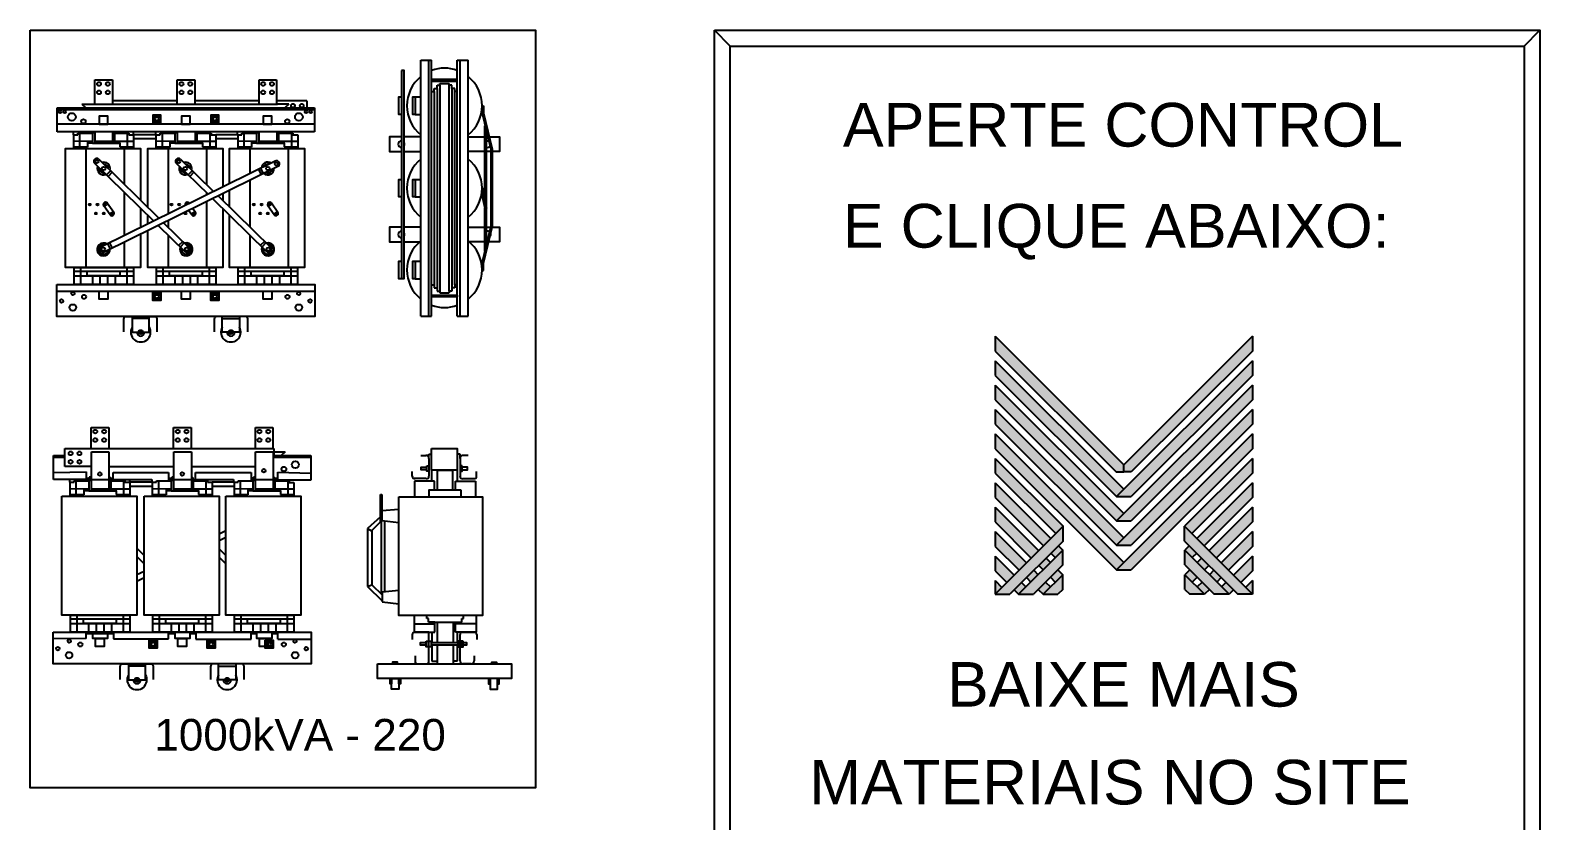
# Model space of a CAD drawing. Header units: millimetres. Extents: x 18098 to 54149, y 8095 to 18524.
# Drawn here: x 44150 to 54149, y 13290 to 18524 of the extents above; entities that cross this region are included whole.
import ezdxf

# ---------------------------------------------------------------- set-up
doc = ezdxf.new("R2010")
doc.units = ezdxf.units.MM
for name, color, linetype in [('BOBINA', 2, 'Continuous'), ('BUCHA DE PASSAGEM', 20, 'Continuous'), ('CULATRA', 1, 'Continuous'), ('DETALHE', 3, 'Continuous'), ('L1', 1, 'Continuous'), ('L2', 2, 'Continuous'), ('logo01', 10, 'Continuous'), ('logo02', 250, 'Continuous')]:
    doc.layers.add(name, color=color, linetype=linetype)
doc.styles.get("Standard").update_dxf_attribs({"font": 'arial.ttf'})

# ---------------------------------------------------------------- blocks, each defined once
blk = doc.blocks.new('MESH')
at = {"layer": 'logo01'}
h = blk.add_hatch(color=256, dxfattribs=at)
h.dxf.hatch_style = 1
h.paths.add_polyline_path([(30046, 14087), (30046, 13835), (32119, 11769), (32248, 11769), (32248, 11893)])
h.paths.add_polyline_path([(30046, 13670), (30046, 13418), (32121, 11349), (32248, 11475)])
h.paths.add_polyline_path([(30046, 13253), (30046, 13001), (32121, 10932), (32248, 11058)])
h.paths.add_polyline_path([(30046, 12835), (30046, 12583), (32121, 10515), (32248, 10641)])
h.paths.add_polyline_path([(30046, 12418), (30046, 12166), (32121, 10097), (32248, 10223)])
h.paths.add_polyline_path([(30046, 12001), (30046, 11749), (31084, 10714), (31211, 10840)])
h.paths.add_polyline_path([(30046, 11583), (30046, 11331), (30875, 10505), (31001, 10631)])
h.paths.add_polyline_path([(30046, 11166), (30046, 10914), (30666, 10296), (30792, 10422)])
h.paths.add_polyline_path([(30046, 10749), (30046, 10497), (30456, 10088), (30583, 10214)])
h.paths.add_polyline_path([(30046, 10331), (30046, 10079), (30247, 9879), (30373, 10005)])
h.paths.add_polyline_path([(30164, 9796), (30046, 9914), (30046, 9679)])
h.paths.add_polyline_path([(30574, 9805), (30500, 9879), (30373, 9753), (30448, 9679)])
h.paths.add_polyline_path([(30784, 10013), (30709, 10088), (30583, 9962), (30657, 9887)])
h.paths.add_polyline_path([(30993, 9805), (30910, 9887), (30784, 9761), (30867, 9679)])
h.paths.add_polyline_path([(30993, 10222), (30918, 10296), (30792, 10170), (30867, 10096)])
h.paths.add_polyline_path([(31119, 10096), (30993, 9970), (31076, 9887), (31202, 10013)])
h.paths.add_polyline_path([(31202, 10431), (31128, 10505), (31001, 10379), (31076, 10305)], flags=17)
h.paths.add_polyline_path([(33284, 10840), (33284, 10588), (34196, 9679), (34449, 9679)])
h.paths.add_polyline_path([(33293, 10431), (33293, 10179), (33794, 9679), (34047, 9679)])
h.paths.add_polyline_path([(33293, 10013), (33293, 9761), (33376, 9679), (33628, 9679)], flags=17)
at = {"layer": 'logo02'}
h = blk.add_hatch(color=256, dxfattribs=at)
h.dxf.hatch_style = 1
h.paths.add_polyline_path([(34449, 13835), (34449, 14087), (32248, 11893), (32248, 11769), (32376, 11769)])
h.paths.add_polyline_path([(34449, 13418), (34449, 13670), (32121, 11349), (32374, 11349)])
h.paths.add_polyline_path([(34449, 13001), (34449, 13253), (32121, 10932), (32374, 10932)])
h.paths.add_polyline_path([(34449, 12583), (34449, 12835), (32121, 10515), (32374, 10515)])
h.paths.add_polyline_path([(34449, 12166), (34449, 12418), (32121, 10097), (32374, 10097)])
h.paths.add_polyline_path([(34449, 11749), (34449, 12001), (33284, 10840), (33411, 10714)], flags=17)
h.paths.add_polyline_path([(34449, 11331), (34449, 11583), (33494, 10631), (33620, 10505)], flags=17)
h.paths.add_polyline_path([(34449, 10914), (34449, 11166), (33703, 10422), (33829, 10296)], flags=17)
h.paths.add_polyline_path([(34449, 10497), (34449, 10749), (33912, 10214), (34039, 10088)])
h.paths.add_polyline_path([(34449, 10331), (34122, 10005), (34248, 9879), (34449, 10079)])
h.paths.add_polyline_path([(33577, 10296), (33502, 10222), (33628, 10096), (33703, 10170)])
h.paths.add_polyline_path([(33367, 10505), (33293, 10431), (33419, 10305), (33494, 10379)], flags=17)
h.paths.add_polyline_path([(33376, 10096), (33293, 10013), (33419, 9887), (33502, 9970)])
h.paths.add_polyline_path([(33786, 10088), (33711, 10013), (33838, 9887), (33912, 9962)])
h.paths.add_polyline_path([(33585, 9887), (33502, 9805), (33628, 9679), (33711, 9761)])
h.paths.add_polyline_path([(33995, 9879), (33921, 9805), (34047, 9679), (34122, 9753)])
h.paths.add_polyline_path([(34449, 9914), (34331, 9796), (34449, 9679)])
h.paths.add_polyline_path([(31202, 10013), (30867, 9679), (31119, 9679), (31202, 9761)], flags=17)
h.paths.add_polyline_path([(31202, 10179), (31202, 10431), (30448, 9679), (30701, 9679)])
h.paths.add_polyline_path([(31211, 10588), (31211, 10840), (30046, 9679), (30299, 9679)])
at = {"layer": 'logo01'}
for p, q in [((30046, 14087), (30046, 13835)), ((30046, 14087), (32248, 11893)), ((30046, 13835), (32119, 11769)), ((30046, 13670), (30046, 13418)), ((30046, 13670), (32248, 11475)), ((30046, 13418), (32121, 11349)), ((30046, 13253), (30046, 13001)), ((30046, 13253), (32248, 11058)), ((30046, 13001), (32121, 10932)), ((30046, 12835), (30046, 12583)), ((30046, 12835), (32248, 10641)), ((30046, 12583), (32121, 10515)), ((30046, 12418), (30046, 12166)), ((30046, 12418), (32248, 10223)), ((30046, 12166), (32121, 10097)), ((30046, 12001), (30046, 11749)), ((30046, 12001), (31211, 10840)), ((30046, 11749), (31084, 10714)), ((32119, 11769), (32248, 11769)), ((30046, 11583), (30046, 11331)), ((30046, 11583), (31001, 10631)), ((30046, 11331), (30875, 10505)), ((30046, 11166), (30046, 10914)), ((30046, 11166), (30792, 10422)), ((30046, 10914), (30666, 10296)), ((30046, 10749), (30046, 10497)), ((30046, 10749), (30583, 10214)), ((33284, 10840), (34449, 9679)), ((33284, 10588), (33284, 10840)), ((33284, 10588), (34196, 9679)), ((30046, 10497), (30456, 10088)), ((30046, 10331), (30046, 10079)), ((30046, 10331), (30373, 10005)), ((31001, 10379), (31076, 10305)), ((31128, 10505), (31202, 10431)), ((33293, 10431), (34047, 9679)), ((33293, 10179), (33293, 10431)), ((30046, 10079), (30247, 9879)), ((30709, 10088), (30784, 10013)), ((30792, 10170), (30867, 10096)), ((30918, 10296), (30993, 10222)), ((31119, 10096), (31202, 10013)), ((33293, 10179), (33794, 9679)), ((30046, 9914), (30046, 9679)), ((30046, 9914), (30164, 9796)), ((30500, 9879), (30574, 9805)), ((30583, 9962), (30657, 9887)), ((30910, 9887), (30993, 9805)), ((30993, 9970), (31076, 9887)), ((33293, 10013), (33628, 9679)), ((33293, 9761), (33293, 10013)), ((30373, 9753), (30448, 9679)), ((30784, 9761), (30867, 9679)), ((33293, 9761), (33376, 9679)), ((33628, 9679), (33376, 9679)), ((34047, 9679), (33794, 9679)), ((34449, 9679), (34196, 9679))]:
    blk.add_line(p, q, dxfattribs=at)
at = {"layer": 'logo02'}
for p, q in [((34449, 14087), (32248, 11893)), ((34449, 14087), (34449, 13835)), ((34449, 13835), (32376, 11769)), ((34449, 13670), (32121, 11349)), ((34449, 13670), (34449, 13418)), ((34449, 13253), (32121, 10932)), ((34449, 13418), (32374, 11349)), ((34449, 13253), (34449, 13001)), ((34449, 13001), (32374, 10932)), ((34449, 12835), (32121, 10515)), ((34449, 12835), (34449, 12583)), ((34449, 12418), (32121, 10097)), ((34449, 12583), (32374, 10515)), ((34449, 12418), (34449, 12166)), ((34449, 12166), (32374, 10097)), ((32248, 11769), (32248, 11893)), ((34449, 12001), (33284, 10840)), ((34449, 12001), (34449, 11749)), ((32376, 11769), (32248, 11769)), ((34449, 11749), (33411, 10714)), ((34449, 11583), (33494, 10631)), ((34449, 11583), (34449, 11331)), ((32121, 11349), (32374, 11349)), ((34449, 11331), (33620, 10505)), ((34449, 11166), (33703, 10422)), ((34449, 11166), (34449, 10914)), ((32121, 10932), (32374, 10932)), ((34449, 10914), (33829, 10296)), ((31211, 10840), (30046, 9679)), ((31211, 10588), (30299, 9679)), ((31211, 10588), (31211, 10840)), ((34449, 10749), (33912, 10214)), ((34449, 10749), (34449, 10497)), ((31202, 10431), (30448, 9679)), ((31202, 10179), (31202, 10431)), ((32121, 10515), (32374, 10515)), ((33367, 10505), (33293, 10431)), ((33494, 10379), (33419, 10305)), ((34449, 10497), (34039, 10088)), ((34449, 10331), (34122, 10005)), ((34449, 10331), (34449, 10079)), ((31202, 10179), (30701, 9679)), ((32121, 10097), (32374, 10097)), ((33376, 10096), (33293, 10013)), ((33577, 10296), (33502, 10222)), ((33703, 10170), (33628, 10096)), ((33786, 10088), (33711, 10013)), ((34449, 10079), (34248, 9879)), ((31202, 10013), (30867, 9679)), ((31202, 9761), (31202, 10013)), ((33502, 9970), (33419, 9887)), ((33585, 9887), (33502, 9805)), ((33912, 9962), (33838, 9887)), ((33995, 9879), (33921, 9805)), ((34449, 9914), (34331, 9796)), ((34449, 9914), (34449, 9679)), ((30046, 9679), (30299, 9679)), ((30448, 9679), (30701, 9679)), ((30867, 9679), (31119, 9679)), ((31202, 9761), (31119, 9679)), ((33711, 9761), (33628, 9679)), ((34122, 9753), (34047, 9679))]:
    blk.add_line(p, q, dxfattribs=at)

msp = doc.modelspace()

# ---------------------------------------------------------------- linework, layer by layer
at = {"layer": 'BOBINA'}
for points in [[(44880.1, 17173.3), (44880.1, 16952.7), (44383.1, 16952.7), (44383.1, 17741), (44880.1, 17741), (44880.1, 17399.7)], [(44929.1, 17351.7), (44929.1, 17741), (45426.1, 17741), (45426.1, 17485.7)], [(45470.4, 17507.5), (45470.4, 17741), (45967.4, 17741), (45967.4, 16952.7), (45470.4, 16952.7), (45470.4, 17175.6)], [(45426.1, 17442.6), (45426.1, 17395.1)], [(45470.4, 17351.7), (45470.4, 17464.5)], [(44880.1, 17345.6), (44880.1, 17293.1)], [(45426.1, 17341.1), (45426.1, 17197.5)], [(44880.1, 17293.1), (44880.1, 17216.4)], [(44929.1, 17240.5), (44929.1, 17297.6)], [(45470.4, 17175.6), (45470.4, 17297.6)], [(45426.1, 17197.5), (45426.1, 16952.7), (44929.1, 16952.7), (44929.1, 17197.5)]]:
    msp.add_lwpolyline(points, dxfattribs=at)
for points in [[(44358.6, 15439.5), (44855.6, 15439.5), (44855.6, 14651.2), (44358.6, 14651.2)], [(44904.5, 15439.5), (45401.5, 15439.5), (45401.5, 14651.2), (44904.5, 14651.2)], [(45445.9, 15439.5), (45942.9, 15439.5), (45942.9, 14651.2), (45445.9, 14651.2)], [(46590.8, 15435.3), (47144.8, 15435.3), (47144.8, 14648.5), (46590.8, 14648.5)]]:
    msp.add_lwpolyline(points, close=True, dxfattribs=at)
at = {"layer": 'BUCHA DE PASSAGEM'}
for p, q in [((48786.9, 18419), (48682.3, 18523.6)), ((54044.5, 18419), (54149.1, 18523.6))]:
    msp.add_line(p, q, dxfattribs=at)
for points in [[(48682.3, 18523.6), (54149.1, 18523.6), (54149.1, 8095.3), (48682.3, 8095.3)], [(48786.9, 18419), (54044.5, 18419), (54044.5, 8199.9), (48786.9, 8199.9)]]:
    msp.add_lwpolyline(points, close=True, dxfattribs=at)
at = {"layer": 'CULATRA'}
for p, q in [((44327.7, 17850.7), (44327.7, 18010.1)), ((44327.7, 18010.1), (46032.9, 18010.1)), ((44492.7, 18033.5), (44519.1, 18010.1)), ((45124.2, 18055.3), (44694.3, 18055.3)), ((45665.6, 18055.3), (45240.2, 18055.3)), ((45981.4, 18055.3), (45781.6, 18055.3)), ((45862.4, 18033.5), (45787.7, 18033.5)), ((45862.4, 18033.5), (45836, 18010.1)), ((45981.4, 18055.3), (45981.4, 18010.1)), ((46032.9, 18010.1), (46032.9, 17850.7)), ((44327.7, 17998.5), (46032.9, 17998.5)), ((46032.9, 17900.7), (44327.7, 17900.7)), ((46032.9, 17850.7), (44327.7, 17850.7)), ((44434.2, 17850.7), (44434.2, 17832)), ((44434.2, 17832), (44439.1, 17832)), ((44515.7, 17850.7), (44515.7, 17842.2)), ((44523.9, 17850.7), (44523.9, 17842.2)), ((44565.5, 17850.7), (44565.5, 17846.4)), ((44565.5, 17846.4), (44579.9, 17846.4)), ((44707.6, 17845.7), (44695.7, 17845.7)), ((44707.6, 17850.7), (44707.6, 17845.7)), ((44834.1, 17832), (44834.1, 17851.9)), ((44980.1, 17832), (44834.1, 17832)), ((44834.1, 17807.5), (44985.1, 17807.5)), ((44980.1, 17850.7), (44980.1, 17832)), ((44980.1, 17832), (44985.1, 17832)), ((45091.2, 17850.7), (45091.2, 17849.6)), ((45091.2, 17849.6), (45111.5, 17849.6)), ((45111.5, 17850.7), (45111.5, 17846.4)), ((45111.5, 17846.4), (45125.8, 17846.4)), ((45250.7, 17845.2), (45241.7, 17845.2)), ((45250.7, 17850.7), (45250.7, 17845.2)), ((45521.5, 17832), (45380, 17832)), ((45380, 17806.3), (45526.4, 17806.3)), ((45521.5, 17851.9), (45521.5, 17832)), ((45521.5, 17832), (45526.4, 17832)), ((45636.8, 17850.7), (45636.8, 17848.9)), ((45636.8, 17848.9), (45652.9, 17848.9)), ((45652.9, 17850.7), (45652.9, 17846.4)), ((45652.9, 17846.4), (45667.2, 17846.4)), ((45795.3, 17846.8), (45783.1, 17846.8)), ((45795.3, 17850.7), (45795.3, 17846.8)), ((45813.8, 17847), (45813.8, 17850.7)), ((44517.7, 17741), (44517.7, 16952.7)), ((44771.7, 17741), (44771.7, 17505.8)), ((45063.6, 17741), (45063.6, 17376.2)), ((45317.6, 17741), (45317.6, 17501.3)), ((45605, 17741), (45605, 17573.9)), ((45859, 17741), (45859, 16952.7)), ((44573.7, 17645.7), (44967.8, 17259.7)), ((44604.3, 17669.8), (45004.5, 17277.8)), ((45773.1, 17656.8), (44622, 17089.1)), ((45794.6, 17624.4), (44639.9, 17054.9)), ((45115.1, 17645.7), (45327.9, 17437.2)), ((45145.6, 17669.8), (45364.6, 17455.3)), ((45662.1, 17601.9), (45679.2, 17567.3)), ((45675.2, 17608.5), (45692.3, 17573.9)), ((44682.2, 17593.4), (44655.2, 17565.9)), ((44692.8, 17583.1), (44665.7, 17555.6)), ((45223.6, 17593.4), (45196.6, 17565.9)), ((45234.1, 17583.1), (45207.1, 17555.6)), ((45605, 17530.9), (45605, 17219.9)), ((44771.7, 17451.8), (44771.7, 17186.9)), ((45317.6, 17447.3), (45317.6, 17432.2)), ((45357.1, 17408.6), (45715.3, 17057.8)), ((45393.8, 17426.7), (45742.9, 17084.8)), ((44678.7, 17301), (44636.5, 17360.4)), ((44659.9, 17379.8), (44702.8, 17319.6)), ((45063.6, 17376.2), (45063.6, 17306.9)), ((45220, 17301), (45199, 17330.6)), ((45201.3, 17379.8), (45203.9, 17376.1)), ((45226.6, 17344.2), (45244.1, 17319.6)), ((45317.6, 17389.1), (45317.6, 17191.5)), ((45766, 17301), (45723.8, 17360.4)), ((45747.2, 17379.8), (45790.1, 17319.6)), ((44997.1, 17231), (45173.9, 17057.8)), ((45033.8, 17249.1), (45201.5, 17084.8)), ((45037.5, 17251), (45037.5, 17245.5)), ((45063.6, 17263.9), (45063.6, 17219.9)), ((44661.6, 17108.8), (44678.8, 17074.2)), ((44674.4, 17115.2), (44691.6, 17080.7)), ((44771.7, 17186.9), (44771.7, 17162.9)), ((44771.7, 17119.9), (44771.7, 16952.7)), ((45063.6, 17165.8), (45063.6, 16952.7)), ((45159.7, 17125.8), (45132.7, 17098.2)), ((45169.9, 17115.8), (45142.9, 17088.2)), ((45317.6, 17191.5), (45317.6, 16952.7)), ((45605, 17165.8), (45605, 17109.2)), ((45605, 17109.2), (45605, 16952.7)), ((45701, 17125.8), (45674, 17098.2)), ((45711.3, 17115.8), (45684.3, 17088.2)), ((44326, 16796), (46034.8, 16796)), ((44824.8, 16629.4), (44824.8, 16525.1)), ((44938.6, 16615.2), (44824.8, 16615.2)), ((44938.6, 16525.1), (44938.6, 16629.4)), ((45422.2, 16525.1), (45422.2, 16629.4)), ((45422.2, 16615.2), (45536, 16615.2)), ((45536, 16629.4), (45536, 16525.1)), ((44824.8, 16525.1), (44938.6, 16525.1)), ((45536, 16525.1), (45422.2, 16525.1)), ((44303.2, 15549.1), (44303.2, 15708.5)), ((44303.2, 15708.5), (44379.4, 15708.5)), ((45758.5, 15708.5), (46008.4, 15708.5)), ((45763.2, 15753.7), (45763.2, 15708.5)), ((45763.2, 15732), (45837.9, 15732)), ((45837.9, 15732), (45811.5, 15708.5)), ((46008.4, 15708.5), (46008.4, 15545.5)), ((44303.2, 15696.9), (44379.4, 15696.9)), ((44303.2, 15595.4), (44520.2, 15599.2)), ((44520.2, 15599.2), (44520.2, 15549.1)), ((44671.2, 15635.8), (45101.3, 15635.8)), ((45217.2, 15635.8), (45642.7, 15635.8)), ((45758.5, 15696.9), (46008.4, 15696.9)), ((44541, 15549.1), (44303.2, 15549.1)), ((44409.7, 15549.1), (44409.7, 15530.5)), ((44409.7, 15530.5), (44414.6, 15530.5)), ((44491.2, 15549.1), (44491.2, 15540.7)), ((44499.4, 15549.1), (44499.4, 15540.7)), ((44520.2, 15557.5), (44541, 15557.5)), ((44555.3, 15563.7), (44541, 15563.7)), ((44541, 15563.7), (44541, 15544.8)), ((44541, 15544.8), (44555.3, 15544.8)), ((44671.2, 15562.1), (44683.1, 15562.1)), ((44683.1, 15544.2), (44671.2, 15544.2)), ((44683.1, 15562.1), (44683.1, 15544.2)), ((44683.1, 15550.3), (44955.6, 15550.3)), ((44699.3, 15550.3), (44699.3, 15595.5)), ((44699.3, 15595.5), (45066.6, 15595.5)), ((44809.6, 15530.5), (44809.6, 15550.3)), ((44955.6, 15530.5), (44809.6, 15530.5)), ((44809.6, 15506), (44960.6, 15506)), ((44955.6, 15550.3), (44955.6, 15530.5)), ((44955.6, 15530.5), (44960.6, 15530.5)), ((45066.6, 15595.5), (45066.6, 15548)), ((45066.6, 15557.4), (45087, 15557.4)), ((45066.6, 15548), (45087, 15548)), ((45101.3, 15563.7), (45087, 15563.7)), ((45087, 15563.7), (45087, 15544.8)), ((45087, 15544.8), (45101.3, 15544.8)), ((45217.2, 15561.4), (45226.2, 15561.4)), ((45226.2, 15543.7), (45217.2, 15543.7)), ((45226.2, 15561.4), (45226.2, 15543.7)), ((45226.2, 15550.3), (45497, 15550.3)), ((45245.5, 15550.3), (45245.5, 15595.1)), ((45245.5, 15595.1), (45612.3, 15595.1)), ((45497, 15530.5), (45355.5, 15530.5)), ((45355.5, 15504.8), (45501.9, 15504.8)), ((45497, 15550.3), (45497, 15530.5)), ((45497, 15530.5), (45501.9, 15530.5)), ((45612.3, 15595.1), (45612.3, 15547.3)), ((45628.4, 15558.1), (45612.3, 15558.1)), ((45612.3, 15547.3), (45628.4, 15547.3)), ((45642.7, 15563.7), (45628.4, 15563.7)), ((45628.4, 15563.7), (45628.4, 15544.8)), ((45628.4, 15544.8), (45642.7, 15544.8)), ((45758.5, 15563.2), (45770.8, 15563.2)), ((45770.8, 15545.2), (45758.5, 15545.2)), ((45770.8, 15563.2), (45770.8, 15545.2)), ((45770.8, 15557.6), (45789.3, 15557.6)), ((46008.4, 15545.5), (45771.8, 15545.5)), ((45789.3, 15545.5), (45789.3, 15597)), ((45789.3, 15597), (46008.4, 15591.7)), ((46693.7, 14648.5), (46693.7, 14537.6)), ((46777.9, 14629), (46777.9, 14648.5)), ((46788.8, 14629), (46777.9, 14629)), ((46788.8, 14605.8), (46788.8, 14629)), ((46829, 14605.8), (46788.8, 14605.8)), ((46829, 14537.6), (46829, 14605.8)), ((46829, 14605.8), (46967.9, 14605.8)), ((46845, 14605.8), (46845, 14470.3)), ((46951.6, 14605.8), (46951.6, 14470.3)), ((46967.9, 14537.6), (46967.9, 14605.8)), ((46967.9, 14605.8), (47008.1, 14605.8)), ((47008.1, 14605.8), (47008.1, 14629)), ((47008.1, 14629), (47019, 14629)), ((47019, 14629), (47019, 14648.5)), ((47103.2, 14648.5), (47103.2, 14537.6)), ((44521.1, 14496.4), (44521.1, 14539.2)), ((44521.1, 14529.6), (44563.6, 14529.6)), ((44563.6, 14529.6), (44701.1, 14529.6)), ((44701.1, 14529.6), (44701.1, 14539.2)), ((44701.1, 14529.6), (44701.1, 14495.1)), ((45065.6, 14495.1), (45065.6, 14539.2)), ((45065.6, 14530), (45109.6, 14530)), ((45207.8, 14530.5), (45247.2, 14530.5)), ((45247.2, 14539.2), (45247.2, 14491.2)), ((45613, 14491.2), (45613, 14539.2)), ((45613, 14529.8), (45650.9, 14529.8)), ((45749.2, 14530.8), (45789.6, 14530.8)), ((45789.6, 14493.2), (45789.6, 14539.2)), ((46693.7, 14593), (46829, 14593)), ((46809.5, 14537.6), (46809.5, 14470.3)), ((47103.2, 14593), (46967.9, 14593)), ((46980.8, 14470.3), (46980.8, 14537.6)), ((44521.1, 14496.4), (44301.5, 14494.4)), ((44701.1, 14495.1), (45065.6, 14495.1)), ((45247.2, 14491.2), (45613, 14491.2)), ((45789.6, 14493.2), (46010.3, 14493.2)), ((46809.5, 14452.4), (46809.5, 14346.7)), ((46845, 14452.4), (46845, 14328.3)), ((46951.6, 14452.4), (46951.6, 14328.3)), ((46980.8, 14349.6), (46980.8, 14452.4)), ((44800.2, 14327.8), (44800.2, 14223.6)), ((44914.1, 14313.6), (44800.2, 14313.6)), ((44914.1, 14223.6), (44914.1, 14327.8)), ((45397.7, 14223.6), (45397.7, 14327.8)), ((45397.7, 14313.6), (45511.5, 14313.6)), ((45511.5, 14327.8), (45511.5, 14223.6)), ((46809.5, 14346.7), (46845, 14346.7)), ((46951.6, 14349.6), (46980.8, 14349.6)), ((44800.2, 14223.6), (44914.1, 14223.6)), ((45511.5, 14223.6), (45397.7, 14223.6))]:
    msp.add_line(p, q, dxfattribs=at)
for points in [[(44962.4, 17910.5), (45014.9, 17910.5), (45014.9, 17961.8), (44962.4, 17961.8)], [(45346.8, 17910.5), (45399.2, 17910.5), (45399.2, 17961.8), (45346.8, 17961.8)], [(44326, 16840.7), (46034.8, 16840.7), (46034.8, 16629.4), (44326, 16629.4)], [(44962.4, 16786.2), (45014.9, 16786.2), (45014.9, 16734.9), (44962.4, 16734.9)], [(45346.8, 16786.2), (45399.2, 16786.2), (45399.2, 16734.9), (45346.8, 16734.9)], [(44301.5, 14539.2), (46010.3, 14539.2), (46010.3, 14327.8), (44301.5, 14327.8)], [(44937.9, 14484.6), (44990.4, 14484.6), (44990.4, 14433.4), (44937.9, 14433.4)], [(45322.2, 14484.6), (45374.7, 14484.6), (45374.7, 14433.4), (45322.2, 14433.4)], [(45706.4, 14484.6), (45758.9, 14484.6), (45758.9, 14433.4), (45706.4, 14433.4)], [(46450, 14328.3), (47338.4, 14328.3), (47338.4, 14231.4), (46450, 14231.4)], [(46549.4, 14328.3), (46581.7, 14328.3), (46581.7, 14340.4), (46549.4, 14340.4)], [(47239, 14328.3), (47206.7, 14328.3), (47206.7, 14340.4), (47239, 14340.4)], [(46533.3, 14231.4), (46543.3, 14231.4), (46543.3, 14195.8), (46533.3, 14195.8)], [(46543.3, 14231.4), (46592.3, 14231.4), (46592.3, 14160.3), (46543.3, 14160.3)], [(46592.3, 14231.4), (46602.3, 14231.4), (46602.3, 14195.8), (46592.3, 14195.8)], [(47196, 14231.4), (47186, 14231.4), (47186, 14195.8), (47196, 14195.8)], [(47245.1, 14231.4), (47196, 14231.4), (47196, 14160.3), (47245.1, 14160.3)], [(47255.1, 14231.4), (47245.1, 14231.4), (47245.1, 14195.8), (47255.1, 14195.8)]]:
    msp.add_lwpolyline(points, close=True, dxfattribs=at)
for points in [[(46608.2, 17817.3), (46530.4, 17817.3), (46530.4, 17720.4), (46608.2, 17720.4)], [(46737.1, 17817.3), (46626.7, 17817.3)], [(47050.7, 17817.3), (47161.8, 17817.3)], [(47172.2, 17817.3), (47180.2, 17817.3)], [(47190.6, 17817.3), (47257.4, 17817.3), (47257.4, 17720.4), (47210.3, 17720.4)], [(46626.7, 17720.4), (46737.1, 17720.4)], [(47161.8, 17720.4), (47050.7, 17720.4)], [(47199.9, 17720.4), (47172.2, 17720.4)], [(46608.2, 17219.8), (46530.4, 17219.8), (46530.4, 17123), (46608.2, 17123)], [(46737.1, 17219.8), (46626.7, 17219.8)], [(47050.7, 17219.8), (47161.8, 17219.8)], [(47172.2, 17219.8), (47199.9, 17219.8)], [(47210.3, 17219.8), (47257.4, 17219.8), (47257.4, 17123), (47172.2, 17123)], [(46626.7, 17123), (46737.1, 17123)], [(47161.8, 17123), (47050.7, 17123)]]:
    msp.add_lwpolyline(points, dxfattribs=at)
for centre, radius in [((44347.2, 17983), 8.32), ((44378.5, 17983), 8.32), ((44425.7, 17949.7), 25.7), ((44502.7, 17919.9), 14.4), ((44988.7, 17936.2), 21.2), ((44988.7, 17936.2), 12.3), ((45373, 17936.2), 21.2), ((45373, 17936.2), 12.3), ((45852.4, 17919.9), 14.4), ((45929.5, 17949.7), 25.7), ((45976.6, 17983), 8.32), ((46007.9, 17983), 8.32), ((44592.1, 17654.3), 10.4), ((44636.2, 17608), 11.6), ((45133.4, 17654.3), 10.4), ((45177.6, 17608), 11.6), ((45723.5, 17608), 11.6), ((45779.9, 17638.3), 10.4), ((44544, 17369.2), 5.97), ((44585.4, 17310.8), 5.97), ((44595.3, 17369.2), 5.97), ((44636.7, 17310.8), 5.97), ((44648.9, 17369.2), 5.97), ((44690.3, 17310.8), 5.97), ((45085.3, 17369.2), 5.97), ((45136.7, 17369.2), 5.97), ((45178.1, 17310.8), 5.97), ((45231.7, 17310.8), 5.97), ((45631.3, 17369.2), 5.97), ((45672.7, 17310.8), 5.97), ((45682.6, 17369.2), 5.97), ((45724, 17310.8), 5.97), ((45736.3, 17369.2), 5.97), ((45777.7, 17310.8), 5.97), ((44633.5, 17074), 12), ((45186, 17074), 12), ((45727.3, 17074), 12), ((44357.6, 16730.9), 11.4), ((44431.6, 16687.2), 21.6), ((44432.7, 16781), 10.8), ((44506.6, 16758.8), 13.6), ((44988.7, 16760.5), 21.2), ((44988.7, 16760.5), 12.3), ((45373, 16760.5), 21.2), ((45373, 16760.5), 12.3), ((45854.2, 16758.8), 13.6), ((45929.2, 16687.2), 21.6), ((45928.1, 16781), 10.8), ((46003.2, 16730.9), 11.4), ((44881.7, 16525.1), 13.5), ((45479.1, 16525.1), 13.5), ((45696.9, 15607.3), 11.5), ((45830.5, 15618.1), 15.8), ((45906.1, 15647.7), 23.2), ((44611.1, 15585.6), 11.5), ((45157, 15585.6), 11.5), ((44333.1, 14429.4), 11.4), ((44407, 14385.6), 21.6), ((44408.2, 14479.4), 10.8), ((44482.1, 14457.2), 13.6), ((44964.1, 14459), 21.2), ((44964.1, 14459), 12.3), ((45348.5, 14459), 21.2), ((45348.5, 14459), 12.3), ((45732.6, 14459), 21.2), ((45732.6, 14459), 12.3), ((45829.6, 14457.2), 13.6), ((45904.7, 14385.6), 21.6), ((45903.6, 14479.4), 10.8), ((45978.6, 14429.4), 11.4), ((44857.2, 14223.6), 13.5), ((45454.6, 14223.6), 13.5)]:
    msp.add_circle(centre, radius, dxfattribs=at)
for centre, radius, start, end in [((44590.8, 17655.5), 19.7, 46.64199, 210.02395), ((44636.2, 17608), 42.2, 159.0021, 292.18679), ((44636.2, 17608), 42.2, 159.0021, 292.18679), ((44636.2, 17608), 29.1, 170.7808, 280.40809), ((44636.2, 17608), 42.2, 346.77216, 104.41673), ((44636.2, 17608), 42.2, 346.77216, 104.41673), ((44636.2, 17608), 29.1, 4.26383, 86.92506), ((45132.1, 17655.5), 19.7, 46.64199, 210.02395), ((45177.6, 17608), 42.2, 159.0021, 292.18679), ((45177.6, 17608), 42.2, 159.0021, 292.18679), ((45177.6, 17608), 29.1, 170.7808, 280.40809), ((45177.6, 17608), 42.2, 346.77216, 104.41673), ((45177.6, 17608), 42.2, 346.77216, 104.41673), ((45177.6, 17608), 29.1, 4.26383, 86.92506), ((45723.5, 17608), 42.2, 57.47466, 175.11923), ((45723.5, 17608), 42.2, 57.47466, 175.11923), ((45723.5, 17608), 42.2, 229.70461, 2.88929), ((45723.5, 17608), 42.2, 229.70461, 2.88929), ((45723.5, 17608), 29.1, 74.96634, 157.62756), ((45723.5, 17608), 29.1, 241.48331, 351.11059), ((45781.5, 17639), 19.7, 311.86744, 115.2494), ((44648.9, 17369.2), 15.2, 26.90945, 215.33872), ((44690.3, 17310.8), 15.2, 210.637, 35.4323), ((45190.3, 17369.2), 15.2, 26.90945, 205.77425), ((45190.3, 17369.2), 5.97, 27.47741, 205.02945), ((45231.7, 17310.8), 15.2, 210.637, 35.4323), ((45736.3, 17369.2), 15.2, 26.90945, 215.33872), ((45777.7, 17310.8), 15.2, 210.637, 35.4323), ((44635.7, 17071.9), 42.5, 56.85417, 2.7277), ((44635.7, 17071.9), 31.7, 69.11097, 353.8189), ((45183.2, 17072.7), 42.5, 159.36032, 105.23386), ((45183.2, 17072.7), 31.7, 168.26912, 92.97705), ((45724.6, 17072.7), 42.5, 159.36032, 105.23386), ((45724.6, 17072.7), 31.7, 168.26912, 92.97705), ((44633.1, 17073.1), 19.5, 124.87102, 290.46442), ((45186, 17073.1), 19.5, 231.6236, 37.217), ((45727.4, 17073.1), 19.5, 231.6236, 37.217), ((44881.7, 16525.1), 65.6, 150.14348, 29.85652), ((44881.7, 16525.1), 25.9, 180, 0), ((45479.1, 16525.1), 65.6, 150.14348, 29.85652), ((45479.1, 16525.1), 25.9, 180, 0), ((44857.2, 14223.6), 65.6, 150.14348, 29.85652), ((44857.2, 14223.6), 25.9, 180, 0), ((45454.6, 14223.6), 65.6, 150.14348, 29.85652), ((45454.6, 14223.6), 25.9, 180, 0)]:
    msp.add_arc(centre, radius, start, end, dxfattribs=at)
at = {"layer": 'DETALHE'}
for p, q in [((44769.9, 16526), (44769.9, 16615.3)), ((44781.5, 16629.4), (44978.7, 16629.4)), ((44990.3, 16526), (44990.3, 16615.3)), ((45370.5, 16526), (45370.5, 16615.3)), ((45579.3, 16629.4), (45382.1, 16629.4)), ((45590.9, 16526), (45590.9, 16615.3)), ((46737.1, 15708.7), (46772.6, 15708.7)), ((47050.7, 15708.7), (47015.2, 15708.7)), ((46680.9, 15570.3), (46680.9, 15601.6)), ((46791.1, 15689), (46791.1, 15570.3)), ((46996.7, 15689), (46996.7, 15570.3)), ((47106.9, 15570.3), (47106.9, 15601.6)), ((46773.4, 15554.8), (46693.7, 15554.8)), ((47014.5, 15554.8), (47094.2, 15554.8)), ((46680.9, 14522), (46680.9, 14490.7)), ((46693.7, 14537.6), (46829, 14537.6)), ((46791.1, 14537.6), (46693.7, 14537.6)), ((46791.1, 14347.9), (46791.1, 14522)), ((47103.2, 14537.6), (46967.9, 14537.6)), ((47094.7, 14537.6), (46967.9, 14537.6)), ((46997.2, 14537.6), (47094.7, 14537.6)), ((46997.2, 14347.9), (46997.2, 14522)), ((47107.5, 14522), (47107.5, 14490.7)), ((44745.4, 14224.5), (44745.4, 14313.8)), ((44756.9, 14327.8), (44954.2, 14327.8)), ((44965.7, 14224.5), (44965.7, 14313.8)), ((45346, 14224.5), (45346, 14313.8)), ((45554.8, 14327.8), (45357.6, 14327.8)), ((45566.4, 14224.5), (45566.4, 14313.8)), ((46698.7, 14382.6), (46698.7, 14347.9)), ((46717.3, 14328.3), (46772.6, 14328.3)), ((47071.1, 14328.3), (47015.8, 14328.3)), ((47089.6, 14382.6), (47089.6, 14347.9))]:
    msp.add_line(p, q, dxfattribs=at)
for centre, radius, start, end in [((44784.2, 16615.3), 14.3, 101.20704, 180), ((44975.9, 16615.3), 14.3, 0, 78.79296), ((45384.9, 16615.3), 14.3, 101.20704, 180), ((45576.6, 16615.3), 14.3, 0, 78.79296), ((46771.5, 15689), 19.7, 0, 93.31255), ((47016.4, 15689), 19.7, 86.68745, 180), ((46696.6, 15570.3), 15.7, 180, 277.57622), ((46773.4, 15572.6), 17.9, 269.83645, 352.58733), ((47014.4, 15572.6), 17.9, 187.41267, 270.16355), ((47091.2, 15570.3), 15.7, 262.42378, 0), ((46696.6, 14522), 15.7, 82.42378, 180), ((46775.4, 14522), 15.7, 0, 97.57622), ((47012.9, 14522), 15.7, 82.42378, 180), ((47091.7, 14522), 15.7, 0, 97.57622), ((44759.7, 14313.8), 14.3, 101.20704, 180), ((44951.4, 14313.8), 14.3, 0, 78.79296), ((45360.3, 14313.8), 14.3, 101.20704, 180), ((45552, 14313.8), 14.3, 0, 78.79296), ((46718.4, 14347.9), 19.7, 180, 273.31255), ((46771.5, 14347.9), 19.7, 266.68745, 0), ((47016.9, 14347.9), 19.7, 180, 273.31255), ((47070, 14347.9), 19.7, 266.68745, 0)]:
    msp.add_arc(centre, radius, start, end, dxfattribs=at)
at = {"layer": 'L1'}
for p, q in [((46737.1, 16630.4), (46737.1, 18325.1)), ((46737.1, 18325.1), (46808.9, 18325.1)), ((46791.1, 16630.4), (46791.1, 18325.1)), ((46808.9, 16630.4), (46808.9, 18325.1)), ((46978.9, 16630.4), (46978.9, 18325.1)), ((46978.9, 18325.1), (47050.7, 18325.1)), ((46996.7, 16630.4), (46996.7, 18325.1)), ((47050.7, 16630.4), (47050.7, 18325.1)), ((44578.2, 18033.5), (44578.2, 18194.5)), ((44578.2, 18194.5), (44694.3, 18194.5)), ((44694.3, 18194.5), (44694.3, 18033.5)), ((45124.2, 18033.5), (45124.2, 18194.5)), ((45124.2, 18194.5), (45240.2, 18194.5)), ((45240.2, 18194.5), (45240.2, 18033.5)), ((45665.6, 18033.5), (45665.6, 18194.5)), ((45665.6, 18194.5), (45781.6, 18194.5)), ((45781.6, 18194.5), (45781.6, 18033.5)), ((46808.6, 18117.9), (46826.1, 18117.9)), ((46826.1, 18117.9), (46826.1, 18138.3)), ((46826.1, 18138.3), (46844.4, 18138.3)), ((46826.1, 18117.9), (46826.1, 16837.6)), ((46844.4, 18138.3), (46844.4, 18158.7)), ((46844.4, 18158.7), (46862.7, 18158.7)), ((46844.4, 18138.3), (46844.4, 16817.2)), ((46862.7, 18158.7), (46862.7, 18171.5)), ((46862.7, 18171.5), (46925.2, 18171.5)), ((46862.7, 18158.7), (46862.7, 16796.9)), ((46925.2, 18158.7), (46925.2, 18171.5)), ((46943.4, 18158.7), (46925.2, 18158.7)), ((46925.2, 16796.9), (46925.2, 18158.7)), ((46943.4, 18138.3), (46943.4, 18158.7)), ((46961.7, 18138.3), (46943.4, 18138.3)), ((46943.4, 18138.3), (46943.4, 16817.2)), ((46961.7, 18117.9), (46961.7, 18138.3)), ((46979.2, 18117.9), (46961.7, 18117.9)), ((46961.7, 16837.6), (46961.7, 18117.9)), ((44492.7, 18033.5), (45787.7, 18033.5)), ((46700.7, 18081.7), (46737.1, 18081.7)), ((47142.4, 18023.7), (47142.4, 17973.7)), ((47142.4, 18023.7), (47152.8, 18023.7)), ((47152.8, 18023.7), (47152.8, 17973.7)), ((46700.7, 17965.8), (46737.1, 17965.8)), ((47142.4, 17973.7), (47199.9, 17735.9)), ((47152.8, 17973.7), (47142.4, 17973.7)), ((47152.8, 17973.7), (47210.3, 17735.6)), ((44439.1, 17741), (44439.1, 17832)), ((44439.1, 17832), (44464.6, 17832)), ((44464.6, 17832), (44464.6, 17842.2)), ((44464.6, 17842.2), (44561.9, 17842.2)), ((44464.6, 17832), (44464.6, 17832)), ((44477.3, 17842.2), (44477.3, 17741)), ((44561.9, 17842.2), (44561.9, 17832)), ((44561.9, 17832), (44561.9, 17775.9)), ((44579.9, 17775.9), (44579.9, 17850.7)), ((44695.7, 17850.7), (44695.7, 17775.9)), ((44709.6, 17775.9), (44709.6, 17842.8)), ((44709.6, 17842.8), (44802.2, 17842.8)), ((44792.7, 17842.8), (44792.7, 17741)), ((44802.2, 17842.8), (44802.2, 17832)), ((44802.2, 17832), (44834.1, 17832)), ((44834.1, 17832), (44834.1, 17741)), ((44985.1, 17741), (44985.1, 17832)), ((44985.1, 17832), (45010.6, 17832)), ((45010.6, 17832), (45010.6, 17842.2)), ((45010.6, 17842.2), (45107.9, 17842.2)), ((45010.6, 17832), (45010.6, 17832)), ((45023.3, 17842.2), (45023.3, 17741)), ((45107.9, 17842.2), (45107.9, 17832)), ((45107.9, 17832), (45107.9, 17775.9)), ((45125.8, 17775.9), (45125.8, 17850.7)), ((45241.7, 17850.7), (45241.7, 17775.9)), ((45255.6, 17772.1), (45255.6, 17842.8)), ((45255.6, 17842.8), (45348.1, 17842.8)), ((45338.7, 17842.8), (45338.7, 17741)), ((45348.1, 17842.8), (45348.1, 17832)), ((45348.1, 17832), (45380, 17832)), ((45380, 17832), (45380, 17741)), ((45526.4, 17741), (45526.4, 17832)), ((45526.4, 17832), (45551.9, 17832)), ((45551.9, 17832), (45551.9, 17842.2)), ((45551.9, 17842.2), (45649.3, 17842.2)), ((45551.9, 17832), (45551.9, 17832)), ((45564.6, 17842.2), (45564.6, 17741)), ((45649.3, 17842.2), (45649.3, 17832)), ((45649.3, 17832), (45649.3, 17775.9)), ((45667.2, 17775.9), (45667.2, 17850.7)), ((45783.1, 17850.7), (45783.1, 17775.9)), ((45796.9, 17772.1), (45796.9, 17842.8)), ((45796.9, 17842.8), (45889.5, 17842.8)), ((45880, 17842.8), (45880, 17741)), ((45889.5, 17842.8), (45889.5, 17831)), ((45889.5, 17831), (45921.4, 17831)), ((45921.4, 17831), (45921.4, 17741)), ((47161.8, 17388.3), (47161.8, 17891.5)), ((47172.2, 17345.2), (47172.2, 17850.3)), ((44439.1, 17788.9), (44561.9, 17790.9)), ((44528.9, 17749.1), (44439.1, 17749.1)), ((44517.7, 17749.1), (44517.7, 17741)), ((44528.9, 17790.3), (44528.9, 17749.1)), ((44561.9, 17775.9), (44528.9, 17775.9)), ((44561.9, 17775.9), (44744, 17775.9)), ((44579.9, 17788.6), (44695.7, 17788.6)), ((44709.6, 17788.7), (44834.1, 17788.7)), ((44744, 17775.9), (44744, 17788.7)), ((44744, 17775.9), (44744, 17751.2)), ((44744, 17751.2), (44834.1, 17751.2)), ((44985.1, 17788.9), (45107.9, 17790.9)), ((45074.9, 17749.1), (44985.1, 17749.1)), ((45063.6, 17749.1), (45063.6, 17741)), ((45074.9, 17790.3), (45074.9, 17749.1)), ((45107.9, 17775.9), (45074.9, 17775.9)), ((45107.9, 17775.9), (45290, 17775.9)), ((45125.8, 17788.6), (45241.7, 17788.6)), ((45255.6, 17788.7), (45380, 17788.7)), ((45290, 17775.9), (45290, 17788.7)), ((45290, 17775.9), (45290, 17751.2)), ((45290, 17751.2), (45380, 17751.2)), ((45526.4, 17788.9), (45649.3, 17790.9)), ((45616.2, 17749.1), (45526.4, 17749.1)), ((45605, 17749.1), (45605, 17741)), ((45616.2, 17790.3), (45616.2, 17749.1)), ((45649.3, 17775.9), (45616.2, 17775.9)), ((45649.3, 17775.9), (45831.3, 17775.9)), ((45667.2, 17788.6), (45783.1, 17788.6)), ((45796.9, 17788.7), (45921.4, 17788.7)), ((45831.3, 17775.9), (45831.3, 17788.7)), ((45831.3, 17775.9), (45831.3, 17751.2)), ((45831.3, 17751.2), (45921.4, 17751.2)), ((47199.9, 17735.9), (47199.9, 17219.6)), ((47210.3, 17735.6), (47210.3, 17219.9)), ((46700.7, 17535.7), (46737.1, 17535.7)), ((46700.7, 17419.8), (46737.1, 17419.8)), ((47142.4, 17425.8), (47142.4, 17475.8)), ((47142.4, 17475.8), (47152.8, 17475.8)), ((47142.4, 17425.8), (47161.8, 17345.5)), ((47152.8, 17425.8), (47142.4, 17425.8)), ((47152.8, 17475.8), (47152.8, 17425.8)), ((47152.8, 17425.8), (47172.2, 17345.2)), ((47161.8, 17062.1), (47161.8, 17345.5)), ((47172.2, 17105.2), (47172.2, 17345.2)), ((47142.4, 16981.8), (47199.9, 17219.6)), ((47152.8, 16981.8), (47210.3, 17219.9)), ((44440.2, 16929.3), (44833.6, 16929.3)), ((44986.2, 16929.3), (45379.5, 16929.3)), ((45527.5, 16929.3), (45920.9, 16929.3)), ((46700.7, 16994.3), (46737.1, 16994.3)), ((47142.4, 16931.8), (47142.4, 16981.8)), ((47152.8, 16981.8), (47142.4, 16981.8)), ((47142.4, 16931.8), (47152.8, 16931.8)), ((47152.8, 16931.8), (47152.8, 16981.8)), ((44440.2, 16896.7), (44833.6, 16896.7)), ((44561.5, 16896.7), (44561.5, 16840.7)), ((44612, 16896.7), (44612, 16840.7)), ((44662.5, 16896.7), (44662.5, 16840.7)), ((44712.9, 16896.7), (44712.9, 16840.7)), ((44986.2, 16896.7), (45379.5, 16896.7)), ((45107.5, 16896.7), (45107.5, 16840.7)), ((45158, 16896.7), (45158, 16840.7)), ((45208.4, 16896.7), (45208.4, 16840.7)), ((45258.9, 16896.7), (45258.9, 16840.7)), ((45527.5, 16896.7), (45920.9, 16896.7)), ((45648.9, 16896.7), (45648.9, 16840.7)), ((45699.3, 16896.7), (45699.3, 16840.7)), ((45749.8, 16896.7), (45749.8, 16840.7)), ((45800.3, 16896.7), (45800.3, 16840.7)), ((46700.7, 16878.5), (46737.1, 16878.5)), ((46808.6, 16837.6), (46826.1, 16837.6)), ((46826.1, 16837.6), (46826.1, 16817.2)), ((46826.1, 16817.2), (46844.4, 16817.2)), ((46844.4, 16817.2), (46844.4, 16796.9)), ((46961.7, 16817.2), (46943.4, 16817.2)), ((46943.4, 16817.2), (46943.4, 16796.9)), ((46979.2, 16837.6), (46961.7, 16837.6)), ((46961.7, 16837.6), (46961.7, 16817.2)), ((46844.4, 16796.9), (46862.7, 16796.9)), ((46862.7, 16796.9), (46862.7, 16784.1)), ((46862.7, 16784.1), (46925.2, 16784.1)), ((46925.2, 16796.9), (46925.2, 16784.1)), ((46943.4, 16796.9), (46925.2, 16796.9)), ((46737.1, 16630.4), (46808.9, 16630.4)), ((46978.9, 16630.4), (47050.7, 16630.4)), ((44553.7, 15753.7), (44553.7, 15892.9)), ((44553.7, 15892.9), (44669.7, 15892.9)), ((44669.7, 15892.9), (44669.7, 15753.7)), ((45099.7, 15753.7), (45099.7, 15892.9)), ((45099.7, 15892.9), (45215.7, 15892.9)), ((45215.7, 15892.9), (45215.7, 15753.7)), ((45641, 15753.7), (45641, 15892.9)), ((45641, 15892.9), (45757.1, 15892.9)), ((45757.1, 15892.9), (45757.1, 15753.7)), ((44379.4, 15634.6), (44379.4, 15753.7)), ((44379.4, 15753.7), (45763.2, 15753.7)), ((44555.3, 15474.4), (44555.3, 15732)), ((44555.3, 15732), (44671.2, 15732)), ((44671.2, 15732), (44671.2, 15474.4)), ((45101.3, 15474.4), (45101.3, 15732)), ((45101.3, 15732), (45217.2, 15732)), ((45217.2, 15732), (45217.2, 15474.4)), ((45642.7, 15474.4), (45642.7, 15732)), ((45642.7, 15732), (45758.5, 15732)), ((45758.5, 15732), (45758.5, 15474.4)), ((46791.1, 15689), (46791.1, 15716.5)), ((46791.1, 15716.5), (46808.9, 15716.5)), ((46996.7, 15716.5), (46978.9, 15716.5)), ((46996.7, 15689), (46996.7, 15716.5)), ((44555.3, 15634.6), (44379.4, 15634.6)), ((46808.9, 15611.5), (46808.9, 15539)), ((46978.9, 15611.5), (46978.9, 15539)), ((44414.6, 15439.5), (44414.6, 15530.5)), ((44414.6, 15530.5), (44440.1, 15530.5)), ((44440.1, 15530.5), (44440.1, 15540.7)), ((44440.1, 15540.7), (44537.4, 15540.7)), ((44440.1, 15530.5), (44440.1, 15530.5)), ((44452.8, 15540.7), (44452.8, 15439.5)), ((44537.4, 15540.7), (44537.4, 15530.5)), ((44537.4, 15530.5), (44537.4, 15474.4)), ((44555.3, 15550.3), (44671.2, 15550.3)), ((44685.1, 15474.4), (44685.1, 15541.2)), ((44685.1, 15541.2), (44777.6, 15541.2)), ((44768.2, 15541.2), (44768.2, 15439.5)), ((44777.6, 15541.2), (44777.6, 15530.5)), ((44777.6, 15530.5), (44809.6, 15530.5)), ((44809.6, 15530.5), (44809.6, 15439.5)), ((44960.6, 15439.5), (44960.6, 15530.5)), ((44960.6, 15530.5), (44986, 15530.5)), ((44986, 15530.5), (44986, 15540.7)), ((44986, 15540.7), (45083.4, 15540.7)), ((44986, 15530.5), (44986, 15530.5)), ((44998.8, 15540.7), (44998.8, 15439.5)), ((45083.4, 15540.7), (45083.4, 15530.5)), ((45083.4, 15530.5), (45083.4, 15474.4)), ((45101.3, 15550.3), (45217.2, 15550.3)), ((45231, 15470.5), (45231, 15541.2)), ((45231, 15541.2), (45323.6, 15541.2)), ((45314.2, 15541.2), (45314.2, 15439.5)), ((45323.6, 15541.2), (45323.6, 15530.5)), ((45323.6, 15530.5), (45355.5, 15530.5)), ((45355.5, 15530.5), (45355.5, 15439.5)), ((45501.9, 15439.5), (45501.9, 15530.5)), ((45501.9, 15530.5), (45527.4, 15530.5)), ((45527.4, 15530.5), (45527.4, 15540.7)), ((45527.4, 15540.7), (45624.8, 15540.7)), ((45527.4, 15530.5), (45527.4, 15530.5)), ((45540.1, 15540.7), (45540.1, 15439.5)), ((45624.8, 15540.7), (45624.8, 15530.5)), ((45624.8, 15530.5), (45624.8, 15474.4)), ((45642.7, 15550.3), (45758.5, 15550.3)), ((45772.4, 15470.5), (45772.4, 15541.2)), ((45772.4, 15541.2), (45865, 15541.2)), ((45855.5, 15541.2), (45855.5, 15439.5)), ((45865, 15541.2), (45865, 15529.5)), ((45865, 15529.5), (45896.9, 15529.5)), ((45896.9, 15529.5), (45896.9, 15439.5)), ((46827.3, 15539), (46695.5, 15539)), ((46695.5, 15539), (46695.5, 15435.3)), ((46827.3, 15477.6), (46827.3, 15539)), ((46967, 15477.6), (46967, 15539)), ((46967, 15539), (47098.9, 15539)), ((47098.9, 15539), (47098.9, 15435.3)), ((44414.6, 15487.3), (44537.4, 15489.3)), ((44504.4, 15447.6), (44414.6, 15447.6)), ((44493.2, 15447.6), (44493.2, 15439.5)), ((44504.4, 15488.8), (44504.4, 15447.6)), ((44537.4, 15474.4), (44504.4, 15474.4)), ((44537.4, 15474.4), (44719.5, 15474.4)), ((44555.3, 15487), (44671.2, 15487)), ((44685.1, 15487.1), (44809.6, 15487.1)), ((44719.5, 15474.4), (44719.5, 15487.1)), ((44719.5, 15474.4), (44719.5, 15449.7)), ((44719.5, 15449.7), (44809.6, 15449.7)), ((44960.6, 15487.3), (45083.4, 15489.3)), ((45050.3, 15447.6), (44960.6, 15447.6)), ((45039.1, 15447.6), (45039.1, 15439.5)), ((45050.3, 15488.8), (45050.3, 15447.6)), ((45083.4, 15474.4), (45050.3, 15474.4)), ((45083.4, 15474.4), (45265.4, 15474.4)), ((45101.3, 15487), (45217.2, 15487)), ((45231, 15487.1), (45355.5, 15487.1)), ((45265.4, 15474.4), (45265.4, 15487.1)), ((45265.4, 15474.4), (45265.4, 15449.7)), ((45265.4, 15449.7), (45355.5, 15449.7)), ((45501.9, 15487.3), (45624.8, 15489.3)), ((45591.7, 15447.6), (45501.9, 15447.6)), ((45580.5, 15447.6), (45580.5, 15439.5)), ((45591.7, 15488.8), (45591.7, 15447.6)), ((45624.8, 15474.4), (45591.7, 15474.4)), ((45624.8, 15474.4), (45806.8, 15474.4)), ((45642.7, 15487), (45758.5, 15487)), ((45772.4, 15487.1), (45896.9, 15487.1)), ((45806.8, 15474.4), (45806.8, 15487.1)), ((45806.8, 15474.4), (45806.8, 15449.7)), ((45806.8, 15449.7), (45896.9, 15449.7)), ((46469, 15267.8), (46469, 15450.6)), ((46469, 15450.6), (46479.4, 15450.6)), ((46479.4, 15450.6), (46479.4, 15278.1)), ((46469, 15302.8), (46383, 15224)), ((46590.8, 15351.7), (46479.4, 15342)), ((45445.9, 15208.3), (45401.5, 15186.4)), ((46383, 15224), (46383, 14840.3)), ((46383, 15224), (46411, 15209.9)), ((46383, 15224), (46383, 14840.3)), ((46411, 15209.9), (46479.4, 15278.1)), ((46411.6, 15210.5), (46411.6, 14852.5)), ((46473.9, 15272.7), (46473.9, 14792.2)), ((46479.4, 15278.1), (46590.8, 15265.4)), ((46496.3, 15276.2), (46495.9, 14806.5)), ((45445.9, 15165.2), (45401.5, 15143.3)), ((44855.6, 15093.6), (44904.5, 15045.6)), ((44855.6, 15039.5), (44904.5, 14991.6)), ((45401.5, 15035), (45445.9, 14991.6)), ((45405.3, 15085.4), (45445.9, 15045.6)), ((44904.5, 14941.2), (44855.6, 14917.1)), ((44904.5, 14898.2), (44855.6, 14874)), ((46383, 14840.3), (46411.6, 14852.5)), ((46383, 14840.3), (46480.2, 14746.3)), ((46411.6, 14852.5), (46480.2, 14786.2)), ((46480.2, 14805), (46590.8, 14815.5)), ((46480.2, 14805), (46480.2, 14739.9)), ((46480.2, 14739.9), (46590.8, 14726.7)), ((44415.7, 14627.7), (44809, 14627.7)), ((44961.6, 14627.7), (45355, 14627.7)), ((45503, 14627.7), (45896.4, 14627.7)), ((44415.7, 14595.2), (44809, 14595.2)), ((44537, 14595.2), (44537, 14539.2)), ((44587.5, 14595.2), (44587.5, 14539.2)), ((44637.9, 14595.2), (44637.9, 14539.2)), ((44688.4, 14595.2), (44688.4, 14539.2)), ((44961.6, 14595.2), (45355, 14595.2)), ((45083, 14595.2), (45083, 14539.2)), ((45133.5, 14595.2), (45133.5, 14539.2)), ((45183.9, 14595.2), (45183.9, 14539.2)), ((45234.4, 14595.2), (45234.4, 14539.2)), ((45503, 14595.2), (45896.4, 14595.2)), ((45624.4, 14595.2), (45624.4, 14539.2)), ((45674.8, 14595.2), (45674.8, 14539.2)), ((45725.3, 14595.2), (45725.3, 14539.2)), ((45775.7, 14595.2), (45775.7, 14539.2))]:
    msp.add_line(p, q, dxfattribs=at)
for points in [[(44149.7, 18523.6), (47496.7, 18523.6), (47496.7, 13508.8), (44149.7, 13508.8)], [(46608.2, 18257.6), (46608.2, 16879.9), (46626.7, 16879.9), (46626.7, 18257.6)], [(46808.9, 18186.7), (46978.9, 18186.7), (46978.9, 18197.8), (46808.9, 18197.8)], [(46608.2, 18081.7), (46608.2, 17965.8), (46590.7, 17965.8), (46590.7, 18081.7)], [(46700.7, 18081.7), (46700.7, 17965.8), (46683.3, 17965.8), (46683.3, 18081.7)], [(44605.9, 17900.7), (44663, 17900.7), (44663, 17953.8), (44605.9, 17953.8)], [(45151.8, 17900.7), (45208.9, 17900.7), (45208.9, 17953.8), (45151.8, 17953.8)], [(45693.2, 17900.7), (45750.3, 17900.7), (45750.3, 17953.8), (45693.2, 17953.8)], [(46608.2, 17535.7), (46608.2, 17419.8), (46590.7, 17419.8), (46590.7, 17535.7)], [(46700.7, 17535.7), (46700.7, 17419.8), (46683.3, 17419.8), (46683.3, 17535.7)], [(44440.2, 16952.7), (44833.6, 16952.7), (44833.6, 16840.7), (44440.2, 16840.7)], [(44482.5, 16840.7), (44440.2, 16840.7), (44440.2, 16952.7), (44482.5, 16952.7)], [(44526.9, 16929.3), (44743, 16929.3), (44743, 16896.7), (44526.9, 16896.7)], [(44833.6, 16840.7), (44791.3, 16840.7), (44791.3, 16952.7), (44833.6, 16952.7)], [(44986.2, 16952.7), (45379.5, 16952.7), (45379.5, 16840.7), (44986.2, 16840.7)], [(45028.5, 16840.7), (44986.2, 16840.7), (44986.2, 16952.7), (45028.5, 16952.7)], [(45072.9, 16929.3), (45289, 16929.3), (45289, 16896.7), (45072.9, 16896.7)], [(45379.5, 16840.7), (45337.2, 16840.7), (45337.2, 16952.7), (45379.5, 16952.7)], [(45527.5, 16952.7), (45920.9, 16952.7), (45920.9, 16840.7), (45527.5, 16840.7)], [(45569.8, 16840.7), (45527.5, 16840.7), (45527.5, 16952.7), (45569.8, 16952.7)], [(45614.2, 16929.3), (45830.3, 16929.3), (45830.3, 16896.7), (45614.2, 16896.7)], [(45920.9, 16840.7), (45878.6, 16840.7), (45878.6, 16952.7), (45920.9, 16952.7)], [(46608.2, 16994.3), (46608.2, 16878.5), (46590.7, 16878.5), (46590.7, 16994.3)], [(46700.7, 16994.3), (46700.7, 16878.5), (46683.3, 16878.5), (46683.3, 16994.3)], [(44605.9, 16796), (44663, 16796), (44663, 16742.9), (44605.9, 16742.9)], [(45151.8, 16796), (45208.9, 16796), (45208.9, 16742.9), (45151.8, 16742.9)], [(45693.2, 16796), (45750.3, 16796), (45750.3, 16742.9), (45693.2, 16742.9)], [(46808.9, 16768.9), (46978.9, 16768.9), (46978.9, 16757.7), (46808.9, 16757.7)], [(46808.9, 15755.2), (46978.9, 15755.2), (46978.9, 15611.5), (46808.9, 15611.5)], [(46776.6, 15639.7), (46791.1, 15639.7), (46791.1, 15603.4), (46776.6, 15603.4)], [(46848.2, 15611.5), (46946.2, 15611.5), (46946.2, 15477.6), (46848.2, 15477.6)], [(47011.3, 15639.7), (46996.7, 15639.7), (46996.7, 15603.4), (47011.3, 15603.4)], [(47003.9, 15477.6), (46790.2, 15477.6), (46790.2, 15435.3), (47003.9, 15435.3)], [(44415.7, 14651.2), (44809, 14651.2), (44809, 14539.2), (44415.7, 14539.2)], [(44458, 14539.2), (44415.7, 14539.2), (44415.7, 14651.2), (44458, 14651.2)], [(44502.4, 14627.7), (44718.5, 14627.7), (44718.5, 14595.2), (44502.4, 14595.2)], [(44809, 14539.2), (44766.7, 14539.2), (44766.7, 14651.2), (44809, 14651.2)], [(44961.6, 14651.2), (45355, 14651.2), (45355, 14539.2), (44961.6, 14539.2)], [(45003.9, 14539.2), (44961.6, 14539.2), (44961.6, 14651.2), (45003.9, 14651.2)], [(45048.3, 14627.7), (45264.4, 14627.7), (45264.4, 14595.2), (45048.3, 14595.2)], [(45355, 14539.2), (45312.7, 14539.2), (45312.7, 14651.2), (45355, 14651.2)], [(45503, 14651.2), (45896.4, 14651.2), (45896.4, 14539.2), (45503, 14539.2)], [(45545.3, 14539.2), (45503, 14539.2), (45503, 14651.2), (45545.3, 14651.2)], [(45589.7, 14627.7), (45805.8, 14627.7), (45805.8, 14595.2), (45589.7, 14595.2)], [(45896.4, 14539.2), (45854.1, 14539.2), (45854.1, 14651.2), (45896.4, 14651.2)], [(44563.6, 14539.2), (44661.9, 14539.2), (44661.9, 14496.4), (44563.6, 14496.4)], [(45109.6, 14539.2), (45207.8, 14539.2), (45207.8, 14496.4), (45109.6, 14496.4)], [(45650.9, 14539.2), (45749.2, 14539.2), (45749.2, 14496.4), (45650.9, 14496.4)], [(44582.2, 14496.4), (44639.3, 14496.4), (44639.3, 14443.3), (44582.2, 14443.3)], [(45128.1, 14496.4), (45185.2, 14496.4), (45185.2, 14443.3), (45128.1, 14443.3)], [(45669.5, 14496.4), (45726.6, 14496.4), (45726.6, 14443.3), (45669.5, 14443.3)], [(46771.8, 14478.4), (46786.3, 14478.4), (46786.3, 14442), (46771.8, 14442)], [(46791.1, 14478.4), (46805.7, 14478.4), (46805.7, 14442), (46791.1, 14442)], [(46997.2, 14478.4), (46982.6, 14478.4), (46982.6, 14442), (46997.2, 14442)], [(47016.6, 14478.4), (47002, 14478.4), (47002, 14442), (47016.6, 14442)]]:
    msp.add_lwpolyline(points, close=True, dxfattribs=at)
for points in [[(46776.6, 15613.7), (46740.4, 15613.7), (46740.4, 15631.6), (46776.6, 15631.6)], [(47011.3, 15613.7), (47047.4, 15613.7), (47047.4, 15631.6), (47011.3, 15631.6)], [(46771.8, 14452.4), (46735.6, 14452.4), (46735.6, 14470.3), (46771.8, 14470.3)], [(46786.3, 14470.3), (46791.1, 14470.3)], [(46791.1, 14452.4), (46786.3, 14452.4)], [(46805.7, 14470.3), (46982.6, 14470.3)], [(46982.6, 14452.4), (46805.7, 14452.4)], [(46997.2, 14470.3), (47002, 14470.3)], [(47002, 14452.4), (46997.2, 14452.4)], [(47016.6, 14470.3), (47040.2, 14470.3), (47040.2, 14452.4), (47016.6, 14452.4)]]:
    msp.add_lwpolyline(points, dxfattribs=at)
for centre in [(44605.6, 18167.9), (44605.6, 18112.1), (44664, 18167.9), (44664, 18112.1), (45151.6, 18167.9), (45151.6, 18112.1), (45210, 18167.9), (45210, 18112.1), (45692.9, 18167.9), (45692.9, 18112.1), (45751.3, 18167.9), (45751.3, 18112.1), (45890.1, 18023.8), (45948.5, 18023.8), (44581.1, 15866.4), (44581.1, 15810.5), (44639.5, 15866.4), (44639.5, 15810.5), (45127, 15866.4), (45127, 15810.5), (45185.4, 15866.4), (45185.4, 15810.5), (45668.4, 15866.4), (45668.4, 15810.5), (45726.8, 15866.4), (45726.8, 15810.5), (44417.5, 15722.3), (44475.9, 15722.3), (44417.5, 15666.4), (44475.9, 15666.4)]:
    msp.add_circle(centre, 12.5, dxfattribs=at)
for centre, start, end in [((46608.5, 17768.8), 91.00127, 268.99873), ((46608.5, 17768.8), 329.55625, 30.44375), ((47179.3, 17768.8), 146.02618, 213.97382), ((47179.3, 17768.8), 67.98159, 109.60588), ((47179.3, 17768.8), 250.39412, 319.19219), ((46608.5, 17171.4), 91.00127, 268.99873), ((46608.5, 17171.4), 329.55625, 30.44375), ((47179.3, 17171.4), 146.02618, 213.97382), ((47179.3, 17171.4), 52.08971, 109.60588), ((47179.3, 17171.4), 250.39412, 280.73651), ((47179.3, 17171.4), 319.10356, 13.72266)]:
    msp.add_arc(centre, 21.1, start, end, dxfattribs=at)
at = {"layer": 'L2'}
for centre, start, end in [((46893.9, 18023.7), 129.12695, 230.87305), ((46893.9, 18023.7), 70.00024, 109.99976), ((46893.9, 18023.7), 309.12695, 50.87305), ((46893.9, 17477.8), 129.12695, 230.87305), ((46893.9, 17477.8), 309.12695, 50.87305), ((46893.9, 16936.4), 129.12695, 230.87305), ((46893.9, 16936.4), 309.12695, 50.87305), ((46893.9, 16936.4), 250.00024, 289.99976)]:
    msp.add_arc(centre, 248.5, start, end, dxfattribs=at)

# ---------------------------------------------------------------- block references
at = {"xscale": 0.3873282685496561, "yscale": 0.3873282685496561, "zscale": 0.3873282685496561}
msp.add_blockref('MESH', (38903.2, 11040.8), dxfattribs=at)

# ---------------------------------------------------------------- texts
at = {"layer": 'BUCHA DE PASSAGEM'}
for s, height, p in [('APERTE CONTROL', 289.769, (49532.9, 17752.8)), ('E CLIQUE ABAIXO:', 289.769, (49532.9, 17084)), ('BAIXE MAIS', 294.99, (50223.7, 14045.7)), ('MATERIAIS NO SITE', 294.987, (49310.2, 13398.3))]:
    msp.add_text(s, height=height, dxfattribs=at).set_placement(p)
at = {"layer": 'L1'}
msp.add_text('1000kVA - 220', height=208.99, dxfattribs=at).set_placement((44971.8, 13755))

doc.saveas('drawing.dxf')
